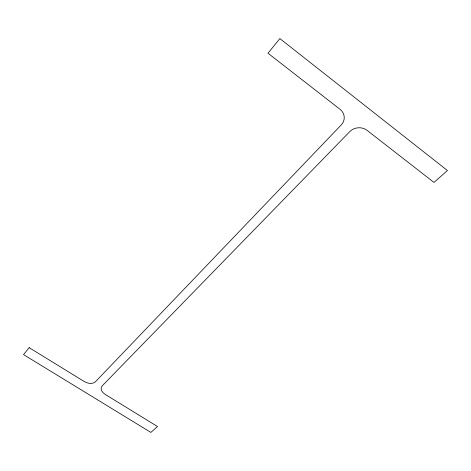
<?xml version="1.0" encoding="UTF-8"?>
<svg xmlns="http://www.w3.org/2000/svg" width="471" height="471" viewBox="0 0 471 471"><rect width="100%" height="100%" fill="white"/><g stroke="black" fill="none" stroke-linecap="round" stroke-linejoin="round"><path stroke-width="0.71" d="M29.173 347.68L23.55 354.616L150.879 432.413L157.52 426.549L105.198 394.398A8.531 5.605 20.8 0 1 102.201 385.861L349.829 131.556A12.14 10.727 -4.8 0 1 367.062 130.343L433.979 182.424L447.45 170.526L279.862 38.587L267.987 53.229L340.038 109.307A12.164 11.039 -2 0 1 341.245 124.921L95.483 381.716A8.608 5.676 22.2 0 1 84.291 381.551L29.173 347.68"/></g></svg>
